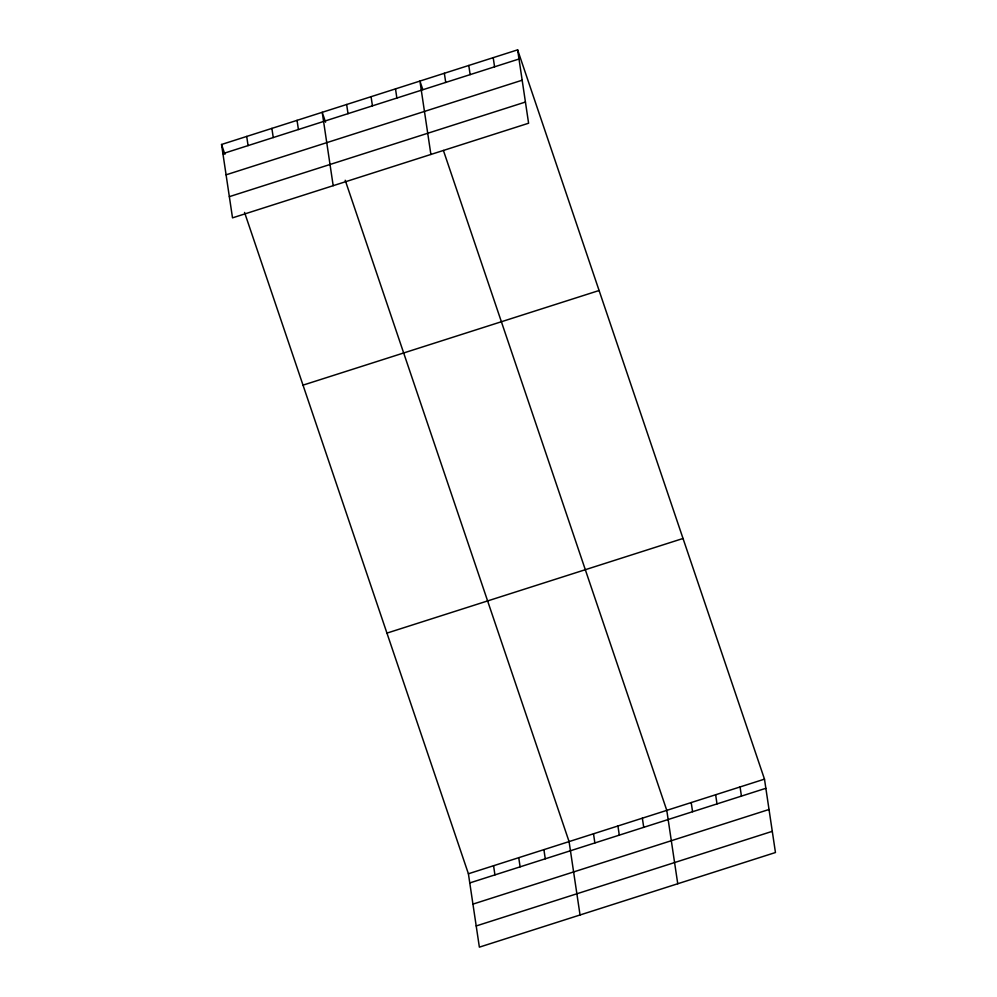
<?xml version="1.0" encoding="UTF-8"?>
<svg xmlns="http://www.w3.org/2000/svg" width="997" height="997" viewBox="0 0 997 997"><rect width="100%" height="100%" fill="white"/><g stroke="black" fill="none" stroke-linecap="round" stroke-linejoin="round"><path stroke-width="1.5" d="M517.63 49.85L528.597 123.229L232.513 217.857L221.546 144.478L517.63 49.85L764.487 779.143L775.454 852.522L479.37 947.15L468.403 873.771L244.552 212.423M222.917 153.638L519.001 59.01M226.082 174.824L522.166 80.209M229.347 196.658L525.431 102.043M303.013 385.141L599.097 290.513M386.936 633.107L683.02 538.48M468.403 873.771L764.487 779.143M469.774 882.931L765.858 788.303M472.939 904.117L769.023 809.489M476.205 925.951L772.289 831.336M422.803 89.568L419.924 81.081L430.891 154.46M443.403 150.447L666.781 810.374L677.748 883.753M325.57 122.207L322.218 112.3L333.185 185.679M345.211 180.258L569.075 841.593L580.042 914.972M221.546 144.478L224.898 154.385M740.061 786.945L741.432 796.105M715.634 794.759L717.005 803.918M691.208 802.56L692.579 811.72M642.355 818.176L643.726 827.336M617.928 825.977L619.299 835.137M493.203 57.652L494.574 66.811M593.502 833.791L594.873 842.951M468.777 65.466L470.148 74.625M444.35 73.267L445.721 82.427M543.901 849.643L545.272 858.803M518.739 857.682L520.11 866.842M395.497 88.883L396.868 98.042M493.565 865.72L494.936 874.88M371.071 96.684L372.442 105.844M346.644 104.498L348.015 113.658M297.044 120.35L298.415 129.51M271.882 128.389L273.253 137.549M246.708 136.427L248.079 145.587"/></g></svg>
